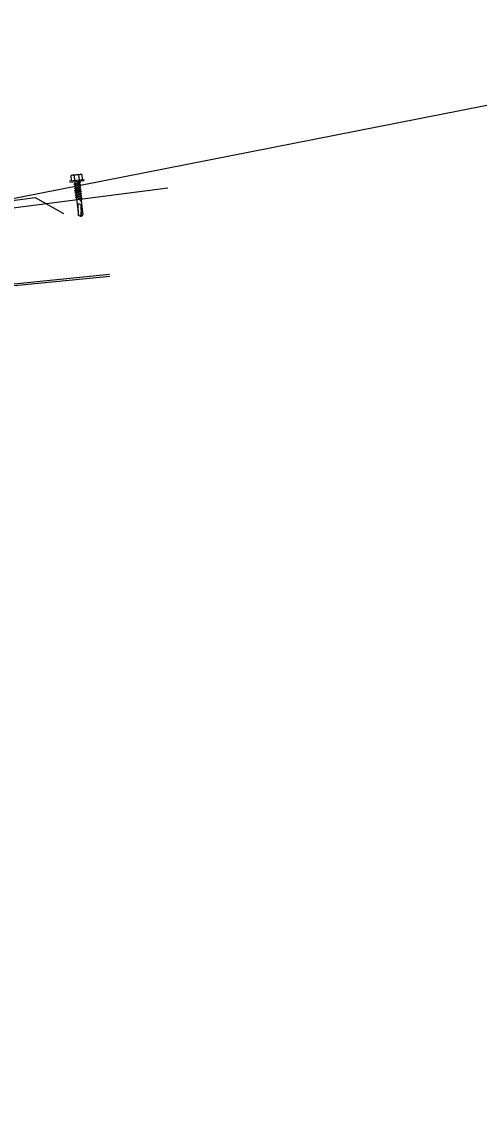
# Model space of a CAD drawing. Header units: metres. Extents: x 1610 to 5629, y 732 to 3974.
# Drawn here: x 1796.8067 to 1796.9405, y 901.7286 to 902.0446 of the extents above; entities that cross this region are included whole.
import ezdxf

# ---------------------------------------------------------------- set-up
doc = ezdxf.new("R2010")
doc.units = ezdxf.units.M
doc.header["$MEASUREMENT"] = 0
doc.header["$PDMODE"] = 2
doc.header["$PDSIZE"] = 50
doc.layers.get('0').update_dxf_attribs({"lineweight": 0})
doc.layers.get('Defpoints').update_dxf_attribs({"lineweight": 0})
doc.styles.get("Standard").update_dxf_attribs({"font": 'verdana.ttf', "height": 0.23})
doc.dimstyles.new('STANDARD$0', dxfattribs={"dimtxt": 0.23, "dimasz": 0.1, "dimexe": 2, "dimexo": 2, "dimgap": 0, "dimtad": 0, "dimzin": 0, "dimdsep": 46, "dimtxsty": 'Standard', "dimblk": 'OBLIQUE', "dimcen": -0.0625, "dimse1": 1, "dimse2": 1, "dimclrd": 7, "dimclre": 9, "dimclrt": 7, "dimadec": 0, "dimazin": 0, "dimtfac": 1, "dimtix": 1, "dimtofl": 0, "dimtmove": 2, "dimatfit": 3, "dimldrblk": 'OBLIQUE', "dimfxl": 0, "dimtolj": 1, "dimtzin": 0, "dimarcsym": 0})

# ---------------------------------------------------------------- blocks, each defined once
blk = doc.blocks.new('_Oblique')
at = {"color": 0, "linetype": 'ByBlock', "lineweight": -2}
blk.add_line((-0.5, -0.5), (0.5, 0.5), dxfattribs=at)
blk = doc.blocks.new('*D47')
at = {"color": 7, "lineweight": -2}
for p, q in [((1795.1719, 903.92704), (1795.1719, 900.26673)), ((1795.1719, 895.9277), (1795.1719, 899.58801))]:
    blk.add_line(p, q, dxfattribs=at)
at = {"layer": 'Defpoints', "color": 0}
for p in [(1806.65506, 903.92704), (1795.1719, 895.9277), (1795.1719, 895.9277)]:
    blk.add_point(p, dxfattribs=at)
at = {"color": 7, "lineweight": -2, "xscale": 0.1, "yscale": 0.1, "zscale": 0.1}
for p, rotation in [((1795.1719, 903.92704), 90), ((1795.1719, 895.9277), 270)]:
    blk.add_blockref('_Oblique', p, dxfattribs=dict(at, rotation=rotation))
at = {"color": 7, "insert": (1795.1719, 899.92737), "char_height": 0.23, "attachment_point": 5, "rotation": 90}
blk.add_mtext('\\A1;8.00', dxfattribs=at)
blk = doc.blocks.new('*D51')
at = {"color": 7, "lineweight": -2}
for p, q in [((1795.50938, 903.92704), (1795.50938, 899.76742)), ((1795.50938, 894.9277), (1795.50938, 899.08731))]:
    blk.add_line(p, q, dxfattribs=at)
at = {"layer": 'Defpoints', "color": 0}
for p in [(1806.65506, 903.92704), (1795.50938, 894.9277), (1806.65506, 894.9277)]:
    blk.add_point(p, dxfattribs=at)
at = {"color": 7, "lineweight": -2, "xscale": 0.1, "yscale": 0.1, "zscale": 0.1}
for p, rotation in [((1795.50938, 903.92704), 90), ((1795.50938, 894.9277), 270)]:
    blk.add_blockref('_Oblique', p, dxfattribs=dict(at, rotation=rotation))
at = {"color": 7, "insert": (1795.50938, 899.42737), "char_height": 0.23, "attachment_point": 5, "rotation": 90}
blk.add_mtext('\\A1;9.00', dxfattribs=at)

msp = doc.modelspace()

# ---------------------------------------------------------------- linework, layer by layer
at = {"color": 7}
for p, q in [((1806.65843, 903.9277), (1796.79673, 901.99138)), ((1796.82108, 901.99956), (1796.82123, 901.9982)), ((1796.82122, 901.99973), (1796.82156, 901.99977)), ((1796.82156, 901.99977), (1796.82382, 902.00001)), ((1796.82189, 901.99981), (1796.82348, 901.99998)), ((1796.82206, 901.99961), (1796.82221, 901.9982)), ((1796.82336, 901.99975), (1796.82351, 901.99834)), ((1796.82382, 902.00001), (1796.82415, 902.00005)), ((1796.82433, 901.99991), (1796.82447, 901.99855)), ((1796.84943, 901.99593), (1796.73419, 901.98112)), ((1796.82061, 901.99787), (1796.82061, 901.99785)), ((1796.82075, 901.99804), (1796.82498, 901.9985)), ((1796.82078, 901.99772), (1796.82501, 901.99817)), ((1796.822, 901.9971), (1796.82391, 901.99766)), ((1796.822, 901.9971), (1796.82231, 901.99733)), ((1796.822, 901.9971), (1796.82234, 901.99706)), ((1796.82207, 901.99645), (1796.82398, 901.99701)), ((1796.82207, 901.99645), (1796.82238, 901.99668)), ((1796.82207, 901.99645), (1796.82241, 901.99641)), ((1796.82214, 901.9958), (1796.82405, 901.99636)), ((1796.82214, 901.9958), (1796.82245, 901.99603)), ((1796.82214, 901.9958), (1796.82248, 901.99576)), ((1796.82221, 901.99516), (1796.82412, 901.99571)), ((1796.82225, 901.99787), (1796.82231, 901.99733)), ((1796.82231, 901.99733), (1796.82358, 901.9977)), ((1796.82234, 901.99706), (1796.82361, 901.99743)), ((1796.82234, 901.99706), (1796.82238, 901.99668)), ((1796.82238, 901.99668), (1796.82365, 901.99705)), ((1796.82241, 901.99641), (1796.82368, 901.99678)), ((1796.82241, 901.99641), (1796.82245, 901.99603)), ((1796.82245, 901.99603), (1796.82372, 901.9964)), ((1796.82248, 901.99576), (1796.82375, 901.99613)), ((1796.82248, 901.99576), (1796.82252, 901.99538)), ((1796.82252, 901.99538), (1796.82379, 901.99575)), ((1796.82255, 901.99511), (1796.82382, 901.99548)), ((1796.82355, 901.99802), (1796.82358, 901.9977)), ((1796.82358, 901.9977), (1796.82391, 901.99766)), ((1796.82361, 901.99743), (1796.82391, 901.99766)), ((1796.82361, 901.99743), (1796.82365, 901.99705)), ((1796.82365, 901.99705), (1796.82398, 901.99701)), ((1796.82368, 901.99678), (1796.82398, 901.99701)), ((1796.82368, 901.99678), (1796.82372, 901.9964)), ((1796.82375, 901.99613), (1796.82405, 901.99636)), ((1796.82375, 901.99613), (1796.82379, 901.99575)), ((1796.82379, 901.99575), (1796.82412, 901.99571)), ((1796.82382, 901.99548), (1796.82412, 901.99571)), ((1796.82382, 901.99548), (1796.82386, 901.9951)), ((1796.82515, 901.99836), (1796.82515, 901.99835)), ((1796.79315, 901.99092), (1796.81065, 901.99317)), ((1796.81065, 901.99317), (1796.81901, 901.98857)), ((1796.82221, 901.99516), (1796.82252, 901.99538)), ((1796.82221, 901.99516), (1796.82255, 901.99511)), ((1796.82228, 901.99451), (1796.8242, 901.99506)), ((1796.82228, 901.99451), (1796.82259, 901.99473)), ((1796.82228, 901.99451), (1796.82262, 901.99446)), ((1796.82235, 901.99386), (1796.82427, 901.99441)), ((1796.82235, 901.99386), (1796.82266, 901.99408)), ((1796.82235, 901.99386), (1796.82269, 901.99382)), ((1796.82243, 901.99321), (1796.82434, 901.99376)), ((1796.82243, 901.99321), (1796.82273, 901.99344)), ((1796.82243, 901.99321), (1796.82276, 901.99317)), ((1796.82255, 901.99511), (1796.82259, 901.99473)), ((1796.82259, 901.99473), (1796.82386, 901.9951)), ((1796.82262, 901.99446), (1796.82389, 901.99483)), ((1796.82262, 901.99446), (1796.82266, 901.99408)), ((1796.82266, 901.99408), (1796.82393, 901.99445)), ((1796.82269, 901.99382), (1796.82396, 901.99418)), ((1796.82269, 901.99382), (1796.82273, 901.99344)), ((1796.82273, 901.99344), (1796.824, 901.9938)), ((1796.82276, 901.99317), (1796.82403, 901.99354)), ((1796.82276, 901.99317), (1796.82287, 901.9921)), ((1796.82276, 901.99317), (1796.8228, 901.99279)), ((1796.82283, 901.99252), (1796.82287, 901.99214)), ((1796.82307, 901.99272), (1796.82441, 901.99311)), ((1796.82307, 901.99272), (1796.82337, 901.99295)), ((1796.82307, 901.99272), (1796.8234, 901.99268)), ((1796.82337, 901.99295), (1796.82407, 901.99316)), ((1796.8234, 901.99268), (1796.8241, 901.99289)), ((1796.82372, 901.99234), (1796.82405, 901.99229)), ((1796.82386, 901.9951), (1796.8242, 901.99506)), ((1796.82389, 901.99483), (1796.8242, 901.99506)), ((1796.82389, 901.99483), (1796.82393, 901.99445)), ((1796.82393, 901.99445), (1796.82427, 901.99441)), ((1796.82396, 901.99418), (1796.82427, 901.99441)), ((1796.82396, 901.99418), (1796.824, 901.9938)), ((1796.824, 901.9938), (1796.82434, 901.99376)), ((1796.82403, 901.99354), (1796.82434, 901.99376)), ((1796.82403, 901.99354), (1796.82407, 901.99316)), ((1796.82407, 901.99316), (1796.82441, 901.99311)), ((1796.8241, 901.99289), (1796.82441, 901.99311)), ((1796.8241, 901.99289), (1796.82417, 901.99224)), ((1796.8241, 901.99289), (1796.82414, 901.99251)), ((1796.82287, 901.9921), (1796.82332, 901.98798)), ((1796.82332, 901.98798), (1796.82325, 901.9912)), ((1796.82401, 901.98768), (1796.82421, 901.98939)), ((1796.82417, 901.99224), (1796.82462, 901.98812)), ((1796.82424, 901.98785), (1796.82417, 901.99106)), ((1796.82401, 901.98768), (1796.82332, 901.98798)), ((1796.82401, 901.98768), (1796.82462, 901.98812)), ((1796.83243, 901.97068, -0.90938), (1796.73728, 901.96122, -0.90938)), ((1796.83249, 901.97013, -0.90938), (1796.73784, 901.96071, -0.90938))]:
    msp.add_line(p, q, dxfattribs=at)
for centre, major_axis, start_param, end_param in [((1796.82157, 901.99813), (0.0011, 0.0011), 0.461757, 1.099055), ((1796.82286, 901.99827), (-0.0011, 0.0011), -1.109039, -0.246091), ((1796.82416, 901.99841), (-0.0011, 0.0011), -0.883389, -0.246091), ((1796.8236, 901.99038), (0.00063, 0.00063), 0.092919, 1.190877)]:
    msp.add_ellipse(centre, major_axis=major_axis, ratio=1, start_param=start_param, end_param=end_param, dxfattribs=at)

# ---------------------------------------------------------------- dimensions: what is measured, and where the dimension line sits
for base, p2, picture, middle in [((1795.1719, 895.9277), (1795.1719, 895.9277), '*D47', (1795.1719, 899.92737)), ((1795.50938, 894.9277), (1806.65506, 894.9277), '*D51', (1795.50938, 899.42737))]:
    dim = msp.add_linear_dim(base=base, p1=(1806.65506, 903.92704), p2=p2, angle=90, dimstyle='STANDARD$0')
    dim.commit()
    dim.dimension.update_dxf_attribs({"geometry": picture, "text_midpoint": middle})

doc.saveas('drawing.dxf')
